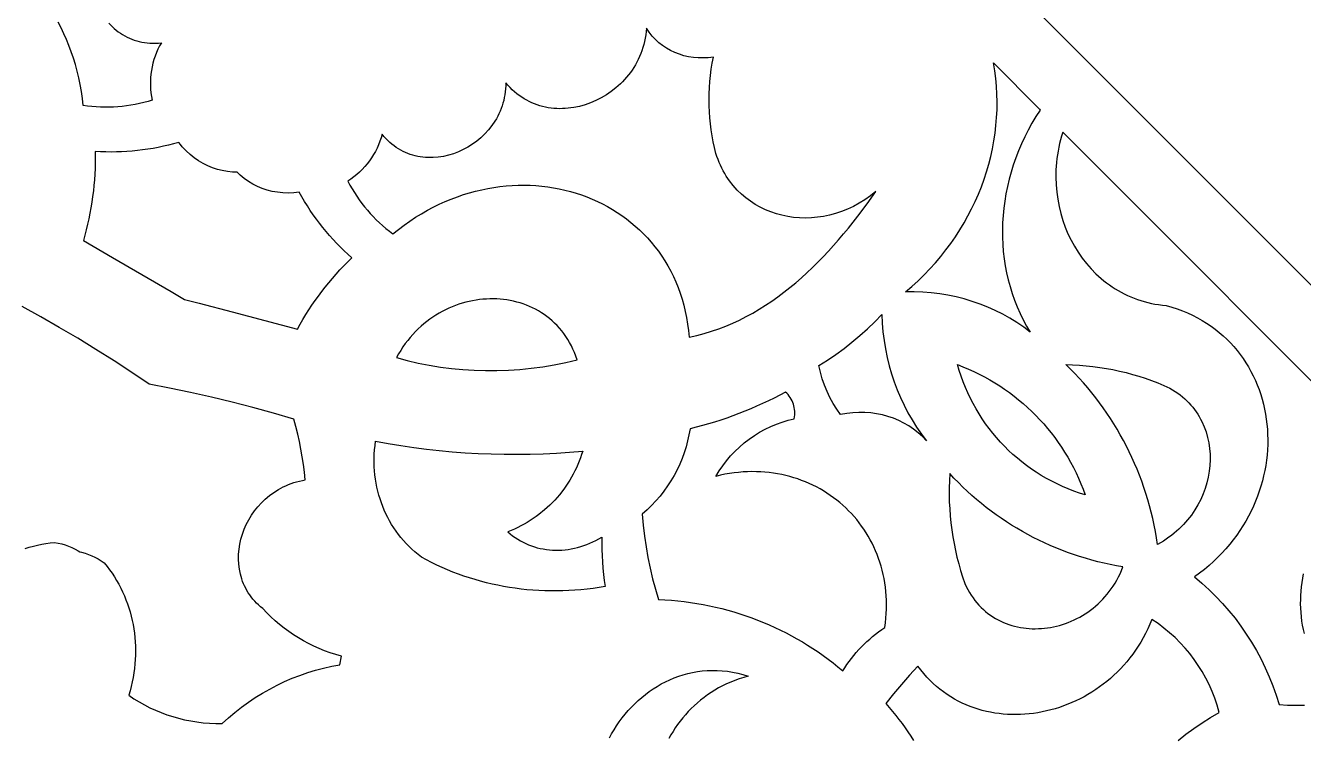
# Model space of a CAD drawing. Extents: x -3069 to -2029, y 258 to 1298.
# Drawn here: x -2391.1 to -2296.3, y 1155.4 to 1208.2 of the extents above; entities that cross this region are included whole.
import ezdxf

# ---------------------------------------------------------------- set-up
doc = ezdxf.new("R2010")
doc.units = 0
doc.layers.add('LAYER_1', color=18, linetype='CONTINUOUS')
doc.layers.add('LAYER_2', color=174, linetype='CONTINUOUS')

msp = doc.modelspace()

# ---------------------------------------------------------------- linework, layer by layer
at = {"layer": 'LAYER_1'}
for points in [[(-2384.924, 1208.368), (-2384.655, 1208.098), (-2384.513, 1207.971), (-2384.366, 1207.849), (-2384.215, 1207.734), (-2384.059, 1207.625), (-2383.899, 1207.523), (-2383.734, 1207.427), (-2383.565, 1207.339), (-2383.392, 1207.257), (-2383.214, 1207.183), (-2383.033, 1207.117), (-2382.848, 1207.058), (-2382.659, 1207.007), (-2382.466, 1206.965), (-2382.27, 1206.931), (-2382.07, 1206.906), (-2381.867, 1206.89), (-2381.66, 1206.883), (-2381.45, 1206.886), (-2381.237, 1206.898), (-2381.021, 1206.92), (-2381.156, 1206.681), (-2381.279, 1206.435), (-2381.391, 1206.184), (-2381.49, 1205.928), (-2381.576, 1205.667), (-2381.651, 1205.402), (-2381.713, 1205.134), (-2381.762, 1204.863), (-2381.799, 1204.589), (-2381.822, 1204.313), (-2381.834, 1204.036), (-2381.832, 1203.758), (-2381.817, 1203.481), (-2381.789, 1203.203), (-2381.748, 1202.926), (-2381.694, 1202.651), (-2382.007, 1202.559), (-2382.322, 1202.476), (-2382.639, 1202.402), (-2382.956, 1202.337), (-2383.275, 1202.28), (-2383.595, 1202.233), (-2383.916, 1202.195), (-2384.238, 1202.165), (-2384.56, 1202.145), (-2384.883, 1202.133), (-2385.205, 1202.131), (-2385.528, 1202.137), (-2385.851, 1202.152), (-2386.174, 1202.177), (-2386.496, 1202.21), (-2386.818, 1202.253), (-2386.877, 1202.783), (-2386.952, 1203.305), (-2387.042, 1203.817), (-2387.146, 1204.322), (-2387.264, 1204.817), (-2387.396, 1205.303), (-2387.543, 1205.779), (-2387.702, 1206.246), (-2387.874, 1206.704), (-2388.059, 1207.151), (-2388.257, 1207.589), (-2388.466, 1208.016), (-2388.687, 1208.434)], [(-2289.509, 1175.659), (-2314.126, 1200.273), (-2314.211, 1199.996), (-2314.289, 1199.718), (-2314.359, 1199.439), (-2314.421, 1199.16), (-2314.475, 1198.881), (-2314.521, 1198.601), (-2314.56, 1198.322), (-2314.592, 1198.043), (-2314.615, 1197.765), (-2314.632, 1197.487), (-2314.641, 1197.21), (-2314.643, 1196.933), (-2314.625, 1196.384), (-2314.579, 1195.839), (-2314.505, 1195.301), (-2314.404, 1194.771), (-2314.277, 1194.249), (-2314.123, 1193.738), (-2313.944, 1193.237), (-2313.741, 1192.749), (-2313.513, 1192.274), (-2313.261, 1191.814), (-2312.986, 1191.37), (-2312.688, 1190.943), (-2312.368, 1190.534), (-2312.027, 1190.144), (-2311.665, 1189.776), (-2311.476, 1189.599), (-2311.282, 1189.429), (-2311.083, 1189.264), (-2310.88, 1189.105), (-2310.671, 1188.952), (-2310.458, 1188.805), (-2310.24, 1188.665), (-2310.017, 1188.531), (-2309.79, 1188.404), (-2309.559, 1188.283), (-2309.323, 1188.17), (-2309.082, 1188.063), (-2308.838, 1187.964), (-2308.589, 1187.872), (-2308.336, 1187.788), (-2308.079, 1187.711), (-2307.818, 1187.642), (-2307.554, 1187.582), (-2307.285, 1187.529), (-2307.013, 1187.485), (-2306.737, 1187.449), (-2306.457, 1187.421), (-2306.041, 1187.303), (-2305.636, 1187.172), (-2305.243, 1187.027), (-2304.861, 1186.869), (-2304.491, 1186.698), (-2304.132, 1186.515), (-2303.785, 1186.32), (-2303.45, 1186.113), (-2303.126, 1185.895), (-2302.814, 1185.667), (-2302.513, 1185.427), (-2302.224, 1185.178), (-2301.947, 1184.919), (-2301.682, 1184.65), (-2301.429, 1184.372), (-2301.188, 1184.086), (-2300.958, 1183.791), (-2300.741, 1183.489), (-2300.536, 1183.178), (-2300.342, 1182.861), (-2300.161, 1182.537), (-2299.992, 1182.206), (-2299.835, 1181.869), (-2299.691, 1181.526), (-2299.558, 1181.178), (-2299.438, 1180.825), (-2299.33, 1180.467), (-2299.235, 1180.105), (-2299.152, 1179.739), (-2299.081, 1179.369), (-2299.023, 1178.996), (-2298.978, 1178.621), (-2298.945, 1178.243), (-2298.924, 1177.862), (-2298.916, 1177.48), (-2298.921, 1177.097), (-2298.939, 1176.713), (-2298.969, 1176.328), (-2299.012, 1175.942), (-2299.068, 1175.557), (-2299.137, 1175.172), (-2299.219, 1174.788), (-2299.314, 1174.405), (-2299.421, 1174.024), (-2299.542, 1173.645), (-2299.676, 1173.268), (-2299.822, 1172.893), (-2299.982, 1172.522), (-2300.155, 1172.154), (-2300.342, 1171.789), (-2300.541, 1171.429), (-2300.754, 1171.073), (-2300.98, 1170.722), (-2301.22, 1170.377), (-2301.473, 1170.036), (-2301.739, 1169.702), (-2302.019, 1169.374), (-2302.312, 1169.053), (-2302.619, 1168.739), (-2302.939, 1168.432), (-2303.273, 1168.133), (-2303.621, 1167.842), (-2303.983, 1167.559), (-2304.358, 1167.285), (-2303.806, 1166.82), (-2303.273, 1166.335), (-2302.761, 1165.831), (-2302.268, 1165.309), (-2301.796, 1164.769), (-2301.345, 1164.212), (-2300.914, 1163.638), (-2300.506, 1163.048), (-2300.119, 1162.442), (-2299.755, 1161.821), (-2299.414, 1161.186), (-2299.095, 1160.536), (-2298.8, 1159.873), (-2298.528, 1159.197), (-2298.281, 1158.509), (-2298.057, 1157.808), (-2297.44, 1157.773), (-2296.819, 1157.763), (-2296.197, 1157.778)], [(-2391.124, 1169.395), (-2390.821, 1169.49), (-2390.515, 1169.575), (-2390.206, 1169.649), (-2389.894, 1169.714), (-2389.58, 1169.769), (-2389.263, 1169.813), (-2388.944, 1169.847), (-2388.676, 1169.798), (-2388.414, 1169.736), (-2388.156, 1169.659), (-2387.905, 1169.569), (-2387.659, 1169.466), (-2387.42, 1169.351), (-2387.188, 1169.224), (-2387.071, 1169.151), (-2386.936, 1169.119), (-2386.682, 1169.045), (-2386.431, 1168.958), (-2386.185, 1168.857), (-2385.944, 1168.743), (-2385.708, 1168.615), (-2385.478, 1168.473), (-2385.254, 1168.319), (-2385.053, 1168.069), (-2384.86, 1167.814), (-2384.676, 1167.553), (-2384.501, 1167.286), (-2384.336, 1167.015), (-2384.179, 1166.738), (-2384.032, 1166.457), (-2383.893, 1166.171), (-2383.764, 1165.881), (-2383.644, 1165.587), (-2383.534, 1165.289), (-2383.433, 1164.987), (-2383.341, 1164.682), (-2383.258, 1164.373), (-2383.185, 1164.062), (-2383.122, 1163.747), (-2383.068, 1163.43), (-2383.024, 1163.111), (-2382.989, 1162.789), (-2382.964, 1162.465), (-2382.948, 1162.14), (-2382.942, 1161.813), (-2382.946, 1161.484), (-2382.96, 1161.155), (-2382.984, 1160.824), (-2383.017, 1160.493), (-2383.061, 1160.161), (-2383.114, 1159.829), (-2383.178, 1159.497), (-2383.251, 1159.165), (-2383.335, 1158.834), (-2383.428, 1158.503), (-2383.053, 1158.249), (-2382.667, 1158.011), (-2382.273, 1157.788), (-2381.869, 1157.582), (-2381.458, 1157.392), (-2381.038, 1157.218), (-2380.611, 1157.06), (-2380.178, 1156.919), (-2379.738, 1156.795), (-2379.292, 1156.687), (-2378.84, 1156.596), (-2378.383, 1156.523), (-2377.922, 1156.466), (-2377.456, 1156.427), (-2376.987, 1156.405), (-2376.514, 1156.401), (-2376.046, 1156.825), (-2375.565, 1157.23), (-2375.07, 1157.616), (-2374.564, 1157.982), (-2374.046, 1158.329), (-2373.518, 1158.656), (-2372.979, 1158.963), (-2372.43, 1159.249), (-2371.873, 1159.515), (-2371.308, 1159.759), (-2370.735, 1159.981), (-2370.155, 1160.182), (-2369.569, 1160.361), (-2368.977, 1160.516), (-2368.38, 1160.65), (-2367.779, 1160.759), (-2367.657, 1161.407), (-2368.081, 1161.526), (-2368.499, 1161.66), (-2368.91, 1161.808), (-2369.314, 1161.97), (-2369.71, 1162.145), (-2370.099, 1162.335), (-2370.48, 1162.537), (-2370.852, 1162.753), (-2371.216, 1162.982), (-2371.571, 1163.224), (-2371.917, 1163.479), (-2372.253, 1163.746), (-2372.579, 1164.025), (-2372.895, 1164.316), (-2373.2, 1164.62), (-2373.495, 1164.935), (-2373.657, 1165.067), (-2373.81, 1165.205), (-2373.955, 1165.346), (-2374.093, 1165.492), (-2374.223, 1165.641), (-2374.345, 1165.794), (-2374.459, 1165.951), (-2374.566, 1166.111), (-2374.665, 1166.275), (-2374.756, 1166.441), (-2374.84, 1166.61), (-2374.917, 1166.782), (-2374.987, 1166.956), (-2375.049, 1167.132), (-2375.152, 1167.491), (-2375.227, 1167.855), (-2375.274, 1168.225), (-2375.294, 1168.598), (-2375.287, 1168.973), (-2375.254, 1169.349), (-2375.195, 1169.723), (-2375.112, 1170.094), (-2375.003, 1170.461), (-2374.871, 1170.822), (-2374.715, 1171.176), (-2374.535, 1171.521), (-2374.334, 1171.855), (-2374.11, 1172.177), (-2373.864, 1172.486), (-2373.598, 1172.779), (-2373.311, 1173.056), (-2373.004, 1173.314), (-2372.677, 1173.553), (-2372.332, 1173.77), (-2371.968, 1173.965), (-2371.779, 1174.053), (-2371.586, 1174.135), (-2371.388, 1174.21), (-2371.186, 1174.279), (-2370.98, 1174.341), (-2370.769, 1174.396), (-2370.555, 1174.443), (-2370.336, 1174.483), (-2370.398, 1175.057), (-2370.472, 1175.628), (-2370.558, 1176.196), (-2370.657, 1176.76), (-2370.768, 1177.321), (-2370.892, 1177.879), (-2371.029, 1178.433), (-2371.177, 1178.982), (-2372.695, 1179.426), (-2374.221, 1179.846), (-2375.756, 1180.243), (-2377.298, 1180.615), (-2378.848, 1180.963), (-2380.405, 1181.286), (-2381.924, 1181.577), (-2383.203, 1182.445), (-2384.533, 1183.318), (-2385.875, 1184.167), (-2387.229, 1184.995), (-2388.594, 1185.8), (-2389.97, 1186.582), (-2391.358, 1187.341)], [(-2296.199, 1163.076), (-2296.269, 1163.385), (-2296.329, 1163.696), (-2296.379, 1164.009), (-2296.418, 1164.324), (-2296.447, 1164.64), (-2296.465, 1164.958), (-2296.474, 1165.277), (-2296.472, 1165.596), (-2296.461, 1165.916), (-2296.439, 1166.236), (-2296.408, 1166.557), (-2296.366, 1166.876), (-2296.315, 1167.196), (-2296.254, 1167.514)], [(-2305.565, 1155.154), (-2304.989, 1155.607), (-2304.396, 1156.041), (-2303.785, 1156.455), (-2303.157, 1156.848), (-2302.513, 1157.221), (-2302.668, 1157.756), (-2302.847, 1158.281), (-2303.047, 1158.794), (-2303.27, 1159.294), (-2303.515, 1159.782), (-2303.781, 1160.256), (-2304.067, 1160.716), (-2304.374, 1161.161), (-2304.701, 1161.591), (-2305.047, 1162.006), (-2305.413, 1162.403), (-2305.797, 1162.784), (-2306.199, 1163.147), (-2306.62, 1163.492), (-2307.057, 1163.817), (-2307.511, 1164.124), (-2307.656, 1163.773), (-2307.811, 1163.43), (-2307.976, 1163.096), (-2308.15, 1162.77), (-2308.333, 1162.453), (-2308.524, 1162.144), (-2308.725, 1161.843), (-2308.933, 1161.551), (-2309.149, 1161.268), (-2309.373, 1160.994), (-2309.604, 1160.728), (-2309.843, 1160.471), (-2310.088, 1160.223), (-2310.339, 1159.984), (-2310.597, 1159.753), (-2310.86, 1159.532), (-2311.13, 1159.32), (-2311.404, 1159.117), (-2311.684, 1158.923), (-2311.968, 1158.739), (-2312.257, 1158.564), (-2312.55, 1158.398), (-2312.847, 1158.242), (-2313.148, 1158.095), (-2313.452, 1157.958), (-2313.759, 1157.83), (-2314.068, 1157.712), (-2314.381, 1157.604), (-2314.695, 1157.505), (-2315.012, 1157.417), (-2315.33, 1157.338), (-2315.649, 1157.269), (-2315.97, 1157.21), (-2316.291, 1157.162), (-2316.613, 1157.123), (-2316.935, 1157.095), (-2317.256, 1157.076), (-2317.578, 1157.068), (-2317.899, 1157.071), (-2318.219, 1157.084), (-2318.538, 1157.107), (-2318.855, 1157.141), (-2319.17, 1157.185), (-2319.484, 1157.24), (-2319.795, 1157.306), (-2320.103, 1157.382), (-2320.409, 1157.469), (-2320.711, 1157.567), (-2321.01, 1157.676), (-2321.305, 1157.796), (-2321.596, 1157.927), (-2321.882, 1158.069), (-2322.164, 1158.223), (-2322.441, 1158.387), (-2322.713, 1158.563), (-2322.98, 1158.75), (-2323.24, 1158.948), (-2323.495, 1159.158), (-2323.743, 1159.379), (-2323.985, 1159.612), (-2324.219, 1159.856), (-2324.447, 1160.112), (-2324.667, 1160.38), (-2324.879, 1160.659), (-2325.494, 1159.983), (-2326.097, 1159.296), (-2326.689, 1158.598), (-2327.267, 1157.891), (-2327.011, 1157.603), (-2326.761, 1157.31), (-2326.518, 1157.013), (-2326.283, 1156.711), (-2326.054, 1156.405), (-2325.833, 1156.095), (-2325.618, 1155.781), (-2325.41, 1155.463), (-2325.21, 1155.141)], [(-2347.769, 1155.338), (-2347.603, 1155.646), (-2347.426, 1155.948), (-2347.238, 1156.245), (-2347.039, 1156.535), (-2346.83, 1156.818), (-2346.611, 1157.093), (-2346.381, 1157.361), (-2346.142, 1157.621), (-2345.894, 1157.871), (-2345.636, 1158.112), (-2345.37, 1158.344), (-2345.095, 1158.565), (-2344.813, 1158.776), (-2344.522, 1158.976), (-2344.223, 1159.164), (-2343.917, 1159.34), (-2343.604, 1159.503), (-2343.284, 1159.654), (-2342.958, 1159.791), (-2342.625, 1159.914), (-2342.287, 1160.023), (-2341.942, 1160.117), (-2341.593, 1160.195), (-2341.238, 1160.258), (-2340.878, 1160.305), (-2340.514, 1160.335), (-2340.146, 1160.348), (-2339.773, 1160.343), (-2339.397, 1160.32), (-2339.017, 1160.279), (-2338.635, 1160.218), (-2338.249, 1160.139), (-2337.861, 1160.039), (-2337.47, 1159.919), (-2337.807, 1159.825), (-2338.135, 1159.72), (-2338.457, 1159.604), (-2338.77, 1159.479), (-2339.077, 1159.343), (-2339.375, 1159.198), (-2339.666, 1159.044), (-2339.949, 1158.88), (-2340.224, 1158.708), (-2340.491, 1158.528), (-2340.75, 1158.339), (-2341.001, 1158.143), (-2341.244, 1157.939), (-2341.478, 1157.728), (-2341.705, 1157.51), (-2341.922, 1157.286), (-2342.132, 1157.055), (-2342.333, 1156.818), (-2342.525, 1156.576), (-2342.708, 1156.328), (-2342.883, 1156.075), (-2343.049, 1155.818), (-2343.206, 1155.556), (-2343.354, 1155.289)]]:
    msp.add_lwpolyline(points, dxfattribs=at)
for points in [[(-2367.185, 1196.641), (-2367.028, 1196.354), (-2366.864, 1196.073), (-2366.693, 1195.797), (-2366.514, 1195.526), (-2366.328, 1195.261), (-2366.136, 1195.001), (-2365.936, 1194.747), (-2365.729, 1194.499), (-2365.516, 1194.256), (-2365.296, 1194.02), (-2365.07, 1193.79), (-2364.837, 1193.566), (-2364.597, 1193.349), (-2364.352, 1193.138), (-2364.1, 1192.934), (-2363.843, 1192.736), (-2363.426, 1193.069), (-2363.004, 1193.385), (-2362.578, 1193.685), (-2362.148, 1193.967), (-2361.715, 1194.234), (-2361.277, 1194.484), (-2360.837, 1194.717), (-2360.394, 1194.935), (-2359.949, 1195.136), (-2359.501, 1195.322), (-2359.052, 1195.492), (-2358.602, 1195.646), (-2358.151, 1195.785), (-2357.699, 1195.908), (-2357.246, 1196.016), (-2356.794, 1196.109), (-2356.342, 1196.187), (-2355.891, 1196.25), (-2355.441, 1196.298), (-2354.992, 1196.331), (-2354.545, 1196.35), (-2354.1, 1196.354), (-2353.658, 1196.344), (-2353.218, 1196.32), (-2352.782, 1196.281), (-2352.349, 1196.229), (-2351.919, 1196.163), (-2351.494, 1196.083), (-2351.074, 1195.99), (-2350.658, 1195.882), (-2350.247, 1195.762), (-2349.842, 1195.628), (-2349.443, 1195.482), (-2349.05, 1195.322), (-2348.664, 1195.149), (-2348.284, 1194.964), (-2347.912, 1194.765), (-2347.547, 1194.555), (-2347.191, 1194.332), (-2346.842, 1194.096), (-2346.502, 1193.849), (-2346.172, 1193.589), (-2345.85, 1193.317), (-2345.538, 1193.034), (-2345.236, 1192.739), (-2344.945, 1192.432), (-2344.664, 1192.114), (-2344.394, 1191.784), (-2344.135, 1191.444), (-2343.888, 1191.092), (-2343.654, 1190.729), (-2343.431, 1190.355), (-2343.222, 1189.971), (-2343.025, 1189.576), (-2342.842, 1189.17), (-2342.673, 1188.754), (-2342.517, 1188.328), (-2342.377, 1187.892), (-2342.251, 1187.446), (-2342.14, 1186.989), (-2342.044, 1186.523), (-2341.965, 1186.047), (-2341.901, 1185.562), (-2341.855, 1185.067), (-2341.291, 1185.195), (-2340.737, 1185.341), (-2340.193, 1185.507), (-2339.659, 1185.69), (-2339.134, 1185.892), (-2338.619, 1186.11), (-2338.113, 1186.345), (-2337.616, 1186.596), (-2337.128, 1186.862), (-2336.648, 1187.143), (-2336.178, 1187.438), (-2335.716, 1187.746), (-2335.262, 1188.068), (-2334.816, 1188.402), (-2334.378, 1188.748), (-2333.948, 1189.105), (-2333.525, 1189.473), (-2333.11, 1189.851), (-2332.702, 1190.238), (-2332.301, 1190.634), (-2331.908, 1191.039), (-2331.521, 1191.451), (-2331.141, 1191.871), (-2330.767, 1192.297), (-2330.4, 1192.729), (-2330.038, 1193.166), (-2329.683, 1193.609), (-2329.334, 1194.055), (-2328.652, 1194.959), (-2327.991, 1195.873), (-2328.396, 1195.554), (-2328.811, 1195.266), (-2329.234, 1195.005), (-2329.665, 1194.774), (-2330.101, 1194.57), (-2330.543, 1194.395), (-2330.988, 1194.247), (-2331.435, 1194.126), (-2331.884, 1194.033), (-2332.333, 1193.966), (-2332.781, 1193.926), (-2333.227, 1193.912), (-2333.67, 1193.924), (-2334.108, 1193.962), (-2334.54, 1194.025), (-2334.965, 1194.113), (-2335.382, 1194.226), (-2335.79, 1194.364), (-2336.188, 1194.526), (-2336.574, 1194.711), (-2336.946, 1194.921), (-2337.305, 1195.154), (-2337.649, 1195.41), (-2337.977, 1195.689), (-2338.286, 1195.99), (-2338.578, 1196.314), (-2338.849, 1196.66), (-2338.977, 1196.841), (-2339.099, 1197.028), (-2339.216, 1197.219), (-2339.327, 1197.417), (-2339.432, 1197.619), (-2339.531, 1197.827), (-2339.624, 1198.04), (-2339.711, 1198.258), (-2339.791, 1198.481), (-2339.865, 1198.709), (-2339.973, 1199.14), (-2340.069, 1199.574), (-2340.152, 1200.011), (-2340.221, 1200.451), (-2340.278, 1200.893), (-2340.323, 1201.338), (-2340.354, 1201.786), (-2340.372, 1202.235), (-2340.377, 1202.685), (-2340.37, 1203.137), (-2340.349, 1203.59), (-2340.316, 1204.043), (-2340.27, 1204.498), (-2340.211, 1204.952), (-2340.138, 1205.406), (-2340.053, 1205.86), (-2340.43, 1205.811), (-2340.804, 1205.789), (-2341.173, 1205.793), (-2341.537, 1205.822), (-2341.893, 1205.877), (-2342.242, 1205.956), (-2342.581, 1206.06), (-2342.909, 1206.187), (-2343.226, 1206.337), (-2343.531, 1206.51), (-2343.821, 1206.705), (-2344.096, 1206.921), (-2344.355, 1207.159), (-2344.596, 1207.417), (-2344.818, 1207.695), (-2345.021, 1207.993), (-2345.042, 1207.743), (-2345.073, 1207.496), (-2345.114, 1207.254), (-2345.162, 1207.017), (-2345.22, 1206.783), (-2345.286, 1206.554), (-2345.36, 1206.33), (-2345.441, 1206.11), (-2345.531, 1205.895), (-2345.628, 1205.685), (-2345.732, 1205.479), (-2345.843, 1205.279), (-2345.961, 1205.083), (-2346.085, 1204.893), (-2346.215, 1204.708), (-2346.352, 1204.528), (-2346.494, 1204.354), (-2346.642, 1204.186), (-2346.795, 1204.022), (-2346.954, 1203.865), (-2347.285, 1203.568), (-2347.633, 1203.294), (-2347.998, 1203.046), (-2348.376, 1202.822), (-2348.767, 1202.625), (-2349.167, 1202.454), (-2349.576, 1202.311), (-2349.992, 1202.195), (-2350.412, 1202.109), (-2350.623, 1202.077), (-2350.835, 1202.053), (-2351.047, 1202.036), (-2351.259, 1202.027), (-2351.47, 1202.025), (-2351.682, 1202.031), (-2351.892, 1202.046), (-2352.102, 1202.068), (-2352.31, 1202.099), (-2352.517, 1202.137), (-2352.723, 1202.184), (-2352.927, 1202.24), (-2353.128, 1202.303), (-2353.327, 1202.376), (-2353.524, 1202.457), (-2353.718, 1202.547), (-2353.909, 1202.646), (-2354.096, 1202.753), (-2354.281, 1202.87), (-2354.461, 1202.996), (-2354.638, 1203.131), (-2354.81, 1203.275), (-2354.978, 1203.429), (-2355.141, 1203.592), (-2355.3, 1203.764), (-2355.453, 1203.947), (-2355.459, 1203.719), (-2355.473, 1203.495), (-2355.496, 1203.274), (-2355.528, 1203.057), (-2355.568, 1202.844), (-2355.616, 1202.634), (-2355.672, 1202.429), (-2355.735, 1202.227), (-2355.806, 1202.029), (-2355.885, 1201.836), (-2355.97, 1201.647), (-2356.062, 1201.462), (-2356.16, 1201.282), (-2356.265, 1201.106), (-2356.492, 1200.768), (-2356.742, 1200.45), (-2357.013, 1200.151), (-2357.303, 1199.874), (-2357.61, 1199.618), (-2357.933, 1199.384), (-2358.269, 1199.173), (-2358.617, 1198.985), (-2358.976, 1198.822), (-2359.342, 1198.685), (-2359.716, 1198.573), (-2360.094, 1198.487), (-2360.475, 1198.429), (-2360.858, 1198.4), (-2361.24, 1198.399), (-2361.43, 1198.409), (-2361.619, 1198.427), (-2361.808, 1198.453), (-2361.995, 1198.486), (-2362.181, 1198.527), (-2362.365, 1198.576), (-2362.547, 1198.633), (-2362.727, 1198.698), (-2362.905, 1198.771), (-2363.08, 1198.852), (-2363.252, 1198.941), (-2363.422, 1199.039), (-2363.588, 1199.146), (-2363.751, 1199.26), (-2363.91, 1199.384), (-2364.065, 1199.517), (-2364.216, 1199.658), (-2364.363, 1199.808), (-2364.505, 1199.967), (-2364.642, 1200.136), (-2364.715, 1199.871), (-2364.802, 1199.61), (-2364.901, 1199.354), (-2365.012, 1199.103), (-2365.135, 1198.857), (-2365.27, 1198.617), (-2365.416, 1198.384), (-2365.573, 1198.157), (-2365.74, 1197.937), (-2365.918, 1197.725), (-2366.106, 1197.522), (-2366.304, 1197.327), (-2366.511, 1197.141), (-2366.727, 1196.964), (-2366.952, 1196.797)], [(-2315.851, 1202), (-2315.8, 1201.928), (-2316.115, 1201.438), (-2316.412, 1200.942), (-2316.69, 1200.439), (-2316.949, 1199.93), (-2317.189, 1199.416), (-2317.411, 1198.897), (-2317.614, 1198.374), (-2317.798, 1197.847), (-2317.964, 1197.317), (-2318.111, 1196.784), (-2318.239, 1196.249), (-2318.348, 1195.712), (-2318.438, 1195.174), (-2318.509, 1194.636), (-2318.562, 1194.097), (-2318.595, 1193.559), (-2318.61, 1193.022), (-2318.605, 1192.486), (-2318.582, 1191.953), (-2318.54, 1191.422), (-2318.478, 1190.894), (-2318.398, 1190.369), (-2318.298, 1189.849), (-2318.179, 1189.333), (-2318.041, 1188.822), (-2317.884, 1188.317), (-2317.708, 1187.818), (-2317.513, 1187.326), (-2317.298, 1186.841), (-2317.064, 1186.364), (-2316.811, 1185.895), (-2316.538, 1185.434), (-2317.028, 1185.804), (-2317.533, 1186.15), (-2318.053, 1186.473), (-2318.586, 1186.772), (-2319.133, 1187.048), (-2319.692, 1187.299), (-2320.262, 1187.526), (-2320.844, 1187.728), (-2321.435, 1187.906), (-2322.036, 1188.058), (-2322.645, 1188.185), (-2323.262, 1188.287), (-2323.886, 1188.363), (-2324.517, 1188.413), (-2325.153, 1188.436), (-2325.794, 1188.433), (-2325.319, 1188.84), (-2324.859, 1189.26), (-2324.415, 1189.693), (-2323.987, 1190.138), (-2323.575, 1190.595), (-2323.18, 1191.063), (-2322.801, 1191.541), (-2322.439, 1192.029), (-2322.094, 1192.527), (-2321.766, 1193.034), (-2321.456, 1193.549), (-2321.163, 1194.073), (-2320.888, 1194.604), (-2320.631, 1195.141), (-2320.391, 1195.686), (-2320.17, 1196.236), (-2319.968, 1196.791), (-2319.784, 1197.352), (-2319.619, 1197.916), (-2319.473, 1198.485), (-2319.346, 1199.057), (-2319.239, 1199.632), (-2319.151, 1200.209), (-2319.083, 1200.788), (-2319.034, 1201.368), (-2319.006, 1201.948), (-2318.998, 1202.53), (-2319.011, 1203.11), (-2319.044, 1203.69), (-2319.098, 1204.269), (-2319.174, 1204.846), (-2319.27, 1205.421)], [(-2379.314, 1187.878), (-2378.204, 1187.594), (-2375.777, 1186.961), (-2373.352, 1186.318), (-2370.928, 1185.664), (-2370.725, 1186.028), (-2370.514, 1186.389), (-2370.297, 1186.745), (-2370.073, 1187.096), (-2369.842, 1187.444), (-2369.604, 1187.787), (-2369.36, 1188.126), (-2369.11, 1188.461), (-2368.853, 1188.79), (-2368.59, 1189.115), (-2368.321, 1189.435), (-2368.046, 1189.75), (-2367.765, 1190.06), (-2367.477, 1190.365), (-2367.184, 1190.665), (-2366.885, 1190.959), (-2367.176, 1191.221), (-2367.461, 1191.489), (-2367.74, 1191.763), (-2368.013, 1192.043), (-2368.28, 1192.329), (-2368.54, 1192.62), (-2368.795, 1192.916), (-2369.042, 1193.219), (-2369.283, 1193.526), (-2369.518, 1193.839), (-2369.746, 1194.157), (-2369.968, 1194.48), (-2370.182, 1194.808), (-2370.39, 1195.141), (-2370.591, 1195.479), (-2370.784, 1195.821), (-2370.991, 1195.796), (-2371.197, 1195.778), (-2371.605, 1195.765), (-2372.007, 1195.78), (-2372.401, 1195.823), (-2372.788, 1195.893), (-2373.165, 1195.989), (-2373.531, 1196.111), (-2373.886, 1196.258), (-2374.227, 1196.429), (-2374.554, 1196.624), (-2374.866, 1196.842), (-2375.16, 1197.082), (-2375.405, 1197.313), (-2375.742, 1197.323), (-2376.121, 1197.362), (-2376.495, 1197.428), (-2376.864, 1197.522), (-2377.226, 1197.642), (-2377.581, 1197.788), (-2377.926, 1197.961), (-2378.261, 1198.16), (-2378.584, 1198.383), (-2378.893, 1198.632), (-2379.188, 1198.906), (-2379.467, 1199.204), (-2379.6, 1199.362), (-2379.728, 1199.526), (-2380.107, 1199.421), (-2380.488, 1199.324), (-2380.871, 1199.235), (-2381.254, 1199.155), (-2381.639, 1199.083), (-2382.025, 1199.019), (-2382.412, 1198.964), (-2382.8, 1198.917), (-2383.189, 1198.879), (-2383.579, 1198.849), (-2383.969, 1198.827), (-2384.359, 1198.814), (-2384.75, 1198.809), (-2385.141, 1198.813), (-2385.532, 1198.825), (-2385.923, 1198.845), (-2385.92, 1198.426), (-2385.925, 1198.006), (-2385.937, 1197.588), (-2385.957, 1197.169), (-2385.985, 1196.752), (-2386.021, 1196.335), (-2386.065, 1195.92), (-2386.117, 1195.505), (-2386.176, 1195.092), (-2386.243, 1194.679), (-2386.318, 1194.269), (-2386.401, 1193.86), (-2386.491, 1193.453), (-2386.589, 1193.047), (-2386.695, 1192.644), (-2386.808, 1192.242), (-2384.633, 1190.991), (-2382.463, 1189.73), (-2380.299, 1188.461)], [(-2363.571, 1183.561), (-2362.767, 1183.344), (-2361.956, 1183.154), (-2361.137, 1182.992), (-2360.312, 1182.858), (-2359.482, 1182.75), (-2358.646, 1182.671), (-2357.806, 1182.618), (-2356.963, 1182.594), (-2356.117, 1182.596), (-2355.268, 1182.626), (-2354.418, 1182.684), (-2353.566, 1182.769), (-2352.715, 1182.882), (-2351.864, 1183.022), (-2351.014, 1183.19), (-2350.165, 1183.385), (-2350.259, 1183.66), (-2350.361, 1183.926), (-2350.472, 1184.184), (-2350.593, 1184.433), (-2350.721, 1184.674), (-2350.858, 1184.906), (-2351.002, 1185.129), (-2351.154, 1185.344), (-2351.313, 1185.55), (-2351.48, 1185.748), (-2351.653, 1185.937), (-2351.833, 1186.117), (-2352.019, 1186.289), (-2352.211, 1186.452), (-2352.409, 1186.607), (-2352.612, 1186.753), (-2352.82, 1186.89), (-2353.034, 1187.019), (-2353.252, 1187.139), (-2353.474, 1187.251), (-2353.701, 1187.354), (-2353.931, 1187.448), (-2354.165, 1187.534), (-2354.402, 1187.611), (-2354.643, 1187.679), (-2354.886, 1187.739), (-2355.132, 1187.79), (-2355.38, 1187.832), (-2355.63, 1187.866), (-2355.882, 1187.891), (-2356.135, 1187.907), (-2356.389, 1187.915), (-2356.645, 1187.914), (-2356.901, 1187.904), (-2357.157, 1187.886), (-2357.414, 1187.859), (-2357.67, 1187.823), (-2357.926, 1187.778), (-2358.182, 1187.725), (-2358.436, 1187.663), (-2358.689, 1187.593), (-2358.941, 1187.514), (-2359.191, 1187.426), (-2359.439, 1187.329), (-2359.685, 1187.224), (-2359.928, 1187.11), (-2360.169, 1186.987), (-2360.406, 1186.855), (-2360.64, 1186.715), (-2360.871, 1186.566), (-2361.097, 1186.408), (-2361.32, 1186.242), (-2361.538, 1186.066), (-2361.751, 1185.882), (-2361.96, 1185.69), (-2362.163, 1185.488), (-2362.361, 1185.278), (-2362.553, 1185.059), (-2362.74, 1184.831), (-2362.919, 1184.595), (-2363.093, 1184.349), (-2363.259, 1184.095), (-2363.419, 1183.832)], [(-2332.225, 1182.965), (-2331.59, 1183.371), (-2330.969, 1183.797), (-2330.361, 1184.243), (-2329.768, 1184.71), (-2329.19, 1185.195), (-2328.628, 1185.7), (-2328.081, 1186.222), (-2327.552, 1186.763), (-2327.522, 1186.113), (-2327.468, 1185.468), (-2327.389, 1184.83), (-2327.286, 1184.198), (-2327.159, 1183.574), (-2327.009, 1182.958), (-2326.834, 1182.35), (-2326.636, 1181.753), (-2326.415, 1181.165), (-2326.171, 1180.588), (-2325.904, 1180.022), (-2325.615, 1179.468), (-2325.304, 1178.927), (-2324.97, 1178.399), (-2324.615, 1177.884), (-2324.238, 1177.385), (-2324.539, 1177.696), (-2324.859, 1177.983), (-2325.196, 1178.246), (-2325.549, 1178.485), (-2325.917, 1178.7), (-2326.299, 1178.889), (-2326.694, 1179.053), (-2327.099, 1179.192), (-2327.515, 1179.304), (-2327.94, 1179.39), (-2328.373, 1179.449), (-2328.812, 1179.481), (-2329.256, 1179.485), (-2329.705, 1179.461), (-2330.157, 1179.409), (-2330.61, 1179.328), (-2330.899, 1179.734), (-2331.165, 1180.155), (-2331.405, 1180.591), (-2331.621, 1181.042), (-2331.811, 1181.505), (-2331.976, 1181.981), (-2332.114, 1182.468)], [(-2321.947, 1183.046), (-2321.531, 1182.883), (-2321.122, 1182.709), (-2320.719, 1182.525), (-2320.322, 1182.331), (-2319.932, 1182.128), (-2319.549, 1181.914), (-2319.173, 1181.69), (-2318.804, 1181.457), (-2318.442, 1181.214), (-2318.088, 1180.963), (-2317.741, 1180.702), (-2317.402, 1180.431), (-2317.071, 1180.153), (-2316.748, 1179.865), (-2316.433, 1179.569), (-2316.126, 1179.264), (-2315.828, 1178.951), (-2315.538, 1178.63), (-2315.257, 1178.301), (-2314.984, 1177.965), (-2314.721, 1177.62), (-2314.467, 1177.268), (-2314.222, 1176.909), (-2313.987, 1176.542), (-2313.761, 1176.168), (-2313.544, 1175.787), (-2313.338, 1175.4), (-2313.142, 1175.005), (-2312.955, 1174.605), (-2312.779, 1174.198), (-2312.614, 1173.784), (-2312.459, 1173.365), (-2312.892, 1173.503), (-2313.318, 1173.654), (-2313.737, 1173.818), (-2314.148, 1173.993), (-2314.553, 1174.181), (-2314.949, 1174.38), (-2315.338, 1174.591), (-2315.719, 1174.813), (-2316.091, 1175.046), (-2316.455, 1175.291), (-2316.811, 1175.546), (-2317.157, 1175.812), (-2317.495, 1176.088), (-2317.824, 1176.374), (-2318.143, 1176.67), (-2318.452, 1176.976), (-2318.752, 1177.292), (-2319.042, 1177.617), (-2319.322, 1177.951), (-2319.591, 1178.295), (-2319.85, 1178.647), (-2320.098, 1179.007), (-2320.335, 1179.377), (-2320.561, 1179.754), (-2320.776, 1180.139), (-2320.979, 1180.533), (-2321.171, 1180.933), (-2321.351, 1181.342), (-2321.518, 1181.757), (-2321.674, 1182.18), (-2321.817, 1182.609)], [(-2313.902, 1183.04), (-2313.394, 1183.024), (-2312.888, 1182.995), (-2312.385, 1182.954), (-2311.884, 1182.9), (-2311.386, 1182.834), (-2310.892, 1182.755), (-2310.401, 1182.663), (-2309.913, 1182.56), (-2309.43, 1182.443), (-2308.951, 1182.315), (-2308.476, 1182.174), (-2308.005, 1182.021), (-2307.539, 1181.857), (-2307.079, 1181.679), (-2306.623, 1181.49), (-2306.173, 1181.289), (-2305.972, 1181.172), (-2305.779, 1181.049), (-2305.592, 1180.92), (-2305.413, 1180.785), (-2305.24, 1180.645), (-2305.075, 1180.501), (-2304.917, 1180.351), (-2304.766, 1180.196), (-2304.621, 1180.037), (-2304.484, 1179.874), (-2304.354, 1179.706), (-2304.231, 1179.534), (-2304.115, 1179.359), (-2304.006, 1179.179), (-2303.903, 1178.997), (-2303.808, 1178.811), (-2303.638, 1178.43), (-2303.496, 1178.039), (-2303.381, 1177.638), (-2303.293, 1177.229), (-2303.232, 1176.814), (-2303.199, 1176.394), (-2303.192, 1175.97), (-2303.213, 1175.545), (-2303.26, 1175.119), (-2303.333, 1174.695), (-2303.434, 1174.272), (-2303.56, 1173.854), (-2303.713, 1173.442), (-2303.892, 1173.036), (-2304.096, 1172.639), (-2304.327, 1172.252), (-2304.584, 1171.876), (-2304.866, 1171.514), (-2305.174, 1171.165), (-2305.507, 1170.833), (-2305.683, 1170.673), (-2305.865, 1170.518), (-2306.054, 1170.368), (-2306.249, 1170.222), (-2306.45, 1170.082), (-2306.657, 1169.946), (-2306.871, 1169.817), (-2307.091, 1169.693), (-2307.167, 1170.177), (-2307.253, 1170.658), (-2307.349, 1171.135), (-2307.453, 1171.609), (-2307.567, 1172.08), (-2307.69, 1172.547), (-2307.822, 1173.011), (-2307.963, 1173.47), (-2308.112, 1173.926), (-2308.271, 1174.378), (-2308.439, 1174.825), (-2308.616, 1175.268), (-2308.801, 1175.706), (-2308.995, 1176.14), (-2309.197, 1176.57), (-2309.409, 1176.994), (-2309.628, 1177.414), (-2309.856, 1177.829), (-2310.093, 1178.238), (-2310.338, 1178.642), (-2310.591, 1179.041), (-2310.852, 1179.435), (-2311.121, 1179.822), (-2311.399, 1180.204), (-2311.684, 1180.58), (-2311.978, 1180.951), (-2312.279, 1181.315), (-2312.588, 1181.673), (-2312.905, 1182.024), (-2313.23, 1182.37), (-2313.562, 1182.708)], [(-2345.327, 1171.935), (-2345.255, 1171.124), (-2345.161, 1170.318), (-2345.045, 1169.517), (-2344.907, 1168.722), (-2344.746, 1167.933), (-2344.564, 1167.151), (-2344.359, 1166.376), (-2344.133, 1165.608), (-2343.652, 1165.583), (-2343.173, 1165.547), (-2342.697, 1165.503), (-2342.223, 1165.449), (-2341.752, 1165.385), (-2341.283, 1165.313), (-2340.817, 1165.231), (-2340.354, 1165.139), (-2339.894, 1165.039), (-2339.438, 1164.93), (-2338.985, 1164.811), (-2338.535, 1164.683), (-2338.089, 1164.547), (-2337.646, 1164.401), (-2337.208, 1164.247), (-2336.773, 1164.084), (-2336.342, 1163.912), (-2335.916, 1163.731), (-2335.494, 1163.541), (-2335.076, 1163.343), (-2334.663, 1163.137), (-2334.255, 1162.921), (-2333.852, 1162.698), (-2333.453, 1162.465), (-2333.06, 1162.225), (-2332.672, 1161.976), (-2332.289, 1161.719), (-2331.912, 1161.453), (-2331.54, 1161.179), (-2331.174, 1160.898), (-2330.814, 1160.608), (-2330.459, 1160.309), (-2330.308, 1160.549), (-2330.15, 1160.784), (-2329.986, 1161.014), (-2329.815, 1161.24), (-2329.638, 1161.461), (-2329.455, 1161.677), (-2329.266, 1161.888), (-2329.072, 1162.093), (-2328.872, 1162.293), (-2328.666, 1162.488), (-2328.456, 1162.676), (-2328.24, 1162.859), (-2328.019, 1163.036), (-2327.793, 1163.207), (-2327.562, 1163.372), (-2327.326, 1163.53), (-2327.28, 1163.876), (-2327.245, 1164.218), (-2327.22, 1164.558), (-2327.206, 1164.895), (-2327.202, 1165.229), (-2327.208, 1165.56), (-2327.224, 1165.888), (-2327.25, 1166.212), (-2327.286, 1166.532), (-2327.331, 1166.848), (-2327.386, 1167.161), (-2327.45, 1167.47), (-2327.523, 1167.775), (-2327.605, 1168.075), (-2327.696, 1168.371), (-2327.795, 1168.662), (-2327.903, 1168.949), (-2328.02, 1169.231), (-2328.144, 1169.508), (-2328.277, 1169.78), (-2328.417, 1170.047), (-2328.566, 1170.308), (-2328.722, 1170.564), (-2328.886, 1170.815), (-2329.056, 1171.06), (-2329.235, 1171.299), (-2329.42, 1171.532), (-2329.612, 1171.758), (-2329.811, 1171.979), (-2330.016, 1172.193), (-2330.228, 1172.401), (-2330.446, 1172.602), (-2330.67, 1172.796), (-2330.901, 1172.984), (-2331.137, 1173.164), (-2331.379, 1173.337), (-2331.626, 1173.503), (-2331.879, 1173.662), (-2332.138, 1173.813), (-2332.401, 1173.956), (-2332.669, 1174.091), (-2332.943, 1174.219), (-2333.22, 1174.338), (-2333.503, 1174.45), (-2333.79, 1174.552), (-2334.081, 1174.647), (-2334.376, 1174.733), (-2334.675, 1174.81), (-2334.978, 1174.878), (-2335.285, 1174.937), (-2335.595, 1174.987), (-2335.908, 1175.028), (-2336.225, 1175.059), (-2336.545, 1175.081), (-2336.867, 1175.093), (-2337.193, 1175.095), (-2337.521, 1175.088), (-2337.851, 1175.07), (-2338.184, 1175.042), (-2338.519, 1175.004), (-2338.856, 1174.955), (-2339.195, 1174.896), (-2339.536, 1174.826), (-2339.878, 1174.745), (-2339.631, 1175.147), (-2339.363, 1175.535), (-2339.077, 1175.906), (-2338.773, 1176.261), (-2338.451, 1176.6), (-2338.114, 1176.921), (-2337.761, 1177.223), (-2337.394, 1177.507), (-2337.014, 1177.771), (-2336.621, 1178.015), (-2336.217, 1178.238), (-2335.802, 1178.439), (-2335.377, 1178.618), (-2334.943, 1178.774), (-2334.501, 1178.907), (-2334.052, 1179.016), (-2334.031, 1179.158), (-2334.019, 1179.299), (-2334.015, 1179.439), (-2334.019, 1179.578), (-2334.032, 1179.714), (-2334.053, 1179.849), (-2334.083, 1179.981), (-2334.12, 1180.111), (-2334.165, 1180.237), (-2334.218, 1180.36), (-2334.278, 1180.479), (-2334.346, 1180.593), (-2334.421, 1180.703), (-2334.504, 1180.809), (-2334.594, 1180.908), (-2334.691, 1181.003), (-2335.116, 1180.776), (-2335.543, 1180.557), (-2335.974, 1180.346), (-2336.408, 1180.141), (-2336.844, 1179.945), (-2337.282, 1179.755), (-2337.724, 1179.573), (-2338.167, 1179.399), (-2338.613, 1179.232), (-2339.061, 1179.073), (-2339.511, 1178.922), (-2339.963, 1178.778), (-2340.417, 1178.642), (-2340.873, 1178.514), (-2341.33, 1178.394), (-2341.789, 1178.281), (-2341.865, 1177.83), (-2341.963, 1177.382), (-2342.081, 1176.939), (-2342.22, 1176.502), (-2342.378, 1176.07), (-2342.556, 1175.646), (-2342.754, 1175.229), (-2342.97, 1174.821), (-2343.204, 1174.421), (-2343.457, 1174.031), (-2343.727, 1173.652), (-2344.014, 1173.283), (-2344.318, 1172.927), (-2344.638, 1172.582), (-2344.975, 1172.252)], [(-2365.122, 1177.356), (-2364.184, 1177.182), (-2363.241, 1177.026), (-2362.295, 1176.886), (-2361.345, 1176.764), (-2360.392, 1176.658), (-2359.436, 1176.569), (-2358.477, 1176.498), (-2357.515, 1176.443), (-2356.551, 1176.405), (-2355.585, 1176.385), (-2354.617, 1176.381), (-2353.647, 1176.395), (-2352.675, 1176.425), (-2351.702, 1176.473), (-2350.728, 1176.537), (-2349.753, 1176.619), (-2349.832, 1176.365), (-2349.918, 1176.115), (-2350.011, 1175.867), (-2350.112, 1175.622), (-2350.219, 1175.381), (-2350.334, 1175.143), (-2350.455, 1174.908), (-2350.583, 1174.678), (-2350.718, 1174.451), (-2350.859, 1174.228), (-2351.159, 1173.795), (-2351.484, 1173.379), (-2351.831, 1172.982), (-2352.201, 1172.606), (-2352.591, 1172.25), (-2353.001, 1171.917), (-2353.213, 1171.759), (-2353.43, 1171.607), (-2353.651, 1171.461), (-2353.876, 1171.322), (-2354.105, 1171.189), (-2354.339, 1171.062), (-2354.576, 1170.942), (-2354.817, 1170.829), (-2355.062, 1170.723), (-2355.31, 1170.624), (-2355.134, 1170.474), (-2354.953, 1170.332), (-2354.766, 1170.198), (-2354.575, 1170.074), (-2354.378, 1169.959), (-2354.178, 1169.852), (-2353.973, 1169.755), (-2353.765, 1169.666), (-2353.553, 1169.586), (-2353.337, 1169.515), (-2353.119, 1169.453), (-2352.898, 1169.4), (-2352.674, 1169.356), (-2352.449, 1169.321), (-2352.221, 1169.295), (-2351.992, 1169.278), (-2351.761, 1169.27), (-2351.53, 1169.271), (-2351.297, 1169.281), (-2351.065, 1169.3), (-2350.831, 1169.329), (-2350.598, 1169.366), (-2350.366, 1169.413), (-2350.133, 1169.468), (-2349.902, 1169.533), (-2349.672, 1169.607), (-2349.443, 1169.69), (-2349.216, 1169.783), (-2348.991, 1169.884), (-2348.768, 1169.995), (-2348.547, 1170.115), (-2348.33, 1170.245), (-2348.337, 1169.779), (-2348.333, 1169.315), (-2348.318, 1168.852), (-2348.292, 1168.391), (-2348.255, 1167.932), (-2348.207, 1167.475), (-2348.147, 1167.02), (-2348.076, 1166.567), (-2348.527, 1166.493), (-2348.978, 1166.429), (-2349.429, 1166.374), (-2349.879, 1166.329), (-2350.329, 1166.293), (-2350.777, 1166.266), (-2351.225, 1166.248), (-2351.672, 1166.24), (-2352.118, 1166.241), (-2352.562, 1166.251), (-2353.005, 1166.27), (-2353.446, 1166.299), (-2353.886, 1166.336), (-2354.324, 1166.383), (-2354.759, 1166.439), (-2355.193, 1166.504), (-2355.624, 1166.578), (-2356.053, 1166.661), (-2356.479, 1166.753), (-2356.903, 1166.854), (-2357.324, 1166.964), (-2357.742, 1167.083), (-2358.156, 1167.211), (-2358.568, 1167.348), (-2358.976, 1167.494), (-2359.38, 1167.648), (-2359.781, 1167.812), (-2360.178, 1167.984), (-2360.571, 1168.165), (-2360.961, 1168.355), (-2361.345, 1168.553), (-2361.726, 1168.761), (-2361.967, 1168.946), (-2362.2, 1169.139), (-2362.425, 1169.339), (-2362.642, 1169.546), (-2362.851, 1169.76), (-2363.051, 1169.981), (-2363.244, 1170.208), (-2363.428, 1170.442), (-2363.604, 1170.681), (-2363.771, 1170.926), (-2363.929, 1171.177), (-2364.079, 1171.433), (-2364.22, 1171.695), (-2364.353, 1171.961), (-2364.476, 1172.232), (-2364.59, 1172.507), (-2364.695, 1172.787), (-2364.791, 1173.071), (-2364.878, 1173.359), (-2364.955, 1173.65), (-2365.023, 1173.945), (-2365.082, 1174.243), (-2365.13, 1174.545), (-2365.169, 1174.849), (-2365.199, 1175.155), (-2365.218, 1175.464), (-2365.228, 1175.775), (-2365.227, 1176.088), (-2365.216, 1176.403), (-2365.195, 1176.719), (-2365.164, 1177.037)], [(-2322.515, 1174.95), (-2322.542, 1174.422), (-2322.556, 1173.896), (-2322.557, 1173.371), (-2322.545, 1172.848), (-2322.519, 1172.327), (-2322.481, 1171.808), (-2322.43, 1171.292), (-2322.366, 1170.778), (-2322.288, 1170.268), (-2322.198, 1169.76), (-2322.096, 1169.256), (-2321.98, 1168.756), (-2321.852, 1168.26), (-2321.71, 1167.768), (-2321.556, 1167.28), (-2321.39, 1166.797), (-2321.284, 1166.566), (-2321.17, 1166.343), (-2321.049, 1166.129), (-2320.922, 1165.923), (-2320.787, 1165.726), (-2320.646, 1165.537), (-2320.499, 1165.356), (-2320.345, 1165.184), (-2320.186, 1165.02), (-2320.021, 1164.864), (-2319.851, 1164.716), (-2319.676, 1164.577), (-2319.496, 1164.446), (-2319.312, 1164.323), (-2319.123, 1164.208), (-2318.93, 1164.101), (-2318.733, 1164.003), (-2318.533, 1163.912), (-2318.33, 1163.83), (-2318.123, 1163.755), (-2317.913, 1163.689), (-2317.701, 1163.63), (-2317.487, 1163.579), (-2317.27, 1163.537), (-2317.051, 1163.502), (-2316.831, 1163.475), (-2316.61, 1163.456), (-2316.387, 1163.444), (-2316.163, 1163.441), (-2315.939, 1163.445), (-2315.714, 1163.457), (-2315.489, 1163.476), (-2315.265, 1163.504), (-2315.04, 1163.539), (-2314.816, 1163.581), (-2314.593, 1163.632), (-2314.371, 1163.689), (-2314.15, 1163.755), (-2313.931, 1163.827), (-2313.714, 1163.908), (-2313.498, 1163.996), (-2313.285, 1164.091), (-2313.074, 1164.194), (-2312.867, 1164.304), (-2312.662, 1164.421), (-2312.46, 1164.546), (-2312.262, 1164.678), (-2312.068, 1164.818), (-2311.877, 1164.964), (-2311.691, 1165.118), (-2311.509, 1165.28), (-2311.332, 1165.448), (-2311.16, 1165.624), (-2310.993, 1165.806), (-2310.832, 1165.996), (-2310.676, 1166.193), (-2310.527, 1166.397), (-2310.383, 1166.608), (-2310.246, 1166.826), (-2310.115, 1167.051), (-2309.992, 1167.283), (-2309.875, 1167.522), (-2309.766, 1167.768), (-2309.665, 1168.021), (-2310.134, 1168.105), (-2310.601, 1168.199), (-2311.063, 1168.302), (-2311.523, 1168.414), (-2311.979, 1168.535), (-2312.431, 1168.664), (-2312.879, 1168.803), (-2313.324, 1168.95), (-2313.764, 1169.106), (-2314.2, 1169.27), (-2314.632, 1169.443), (-2315.06, 1169.625), (-2315.483, 1169.815), (-2315.901, 1170.013), (-2316.315, 1170.22), (-2316.723, 1170.435), (-2317.127, 1170.658), (-2317.526, 1170.89), (-2317.92, 1171.129), (-2318.308, 1171.376), (-2318.691, 1171.632), (-2319.069, 1171.895), (-2319.441, 1172.166), (-2319.807, 1172.445), (-2320.167, 1172.732), (-2320.521, 1173.026), (-2320.869, 1173.328), (-2321.211, 1173.638), (-2321.547, 1173.955), (-2321.876, 1174.279), (-2322.199, 1174.611)]]:
    msp.add_lwpolyline(points, close=True, dxfattribs=at)
at = {"layer": 'LAYER_2'}
msp.add_lwpolyline([(-2354.514, 307.751), (-2079.194, 583.07), (-2079.194, 972.431), (-2354.514, 1247.751), (-2743.874, 1247.751), (-3019.194, 972.431), (-3019.194, 583.07), (-2743.874, 307.751)], close=True, dxfattribs=at)

doc.saveas('drawing.dxf')
